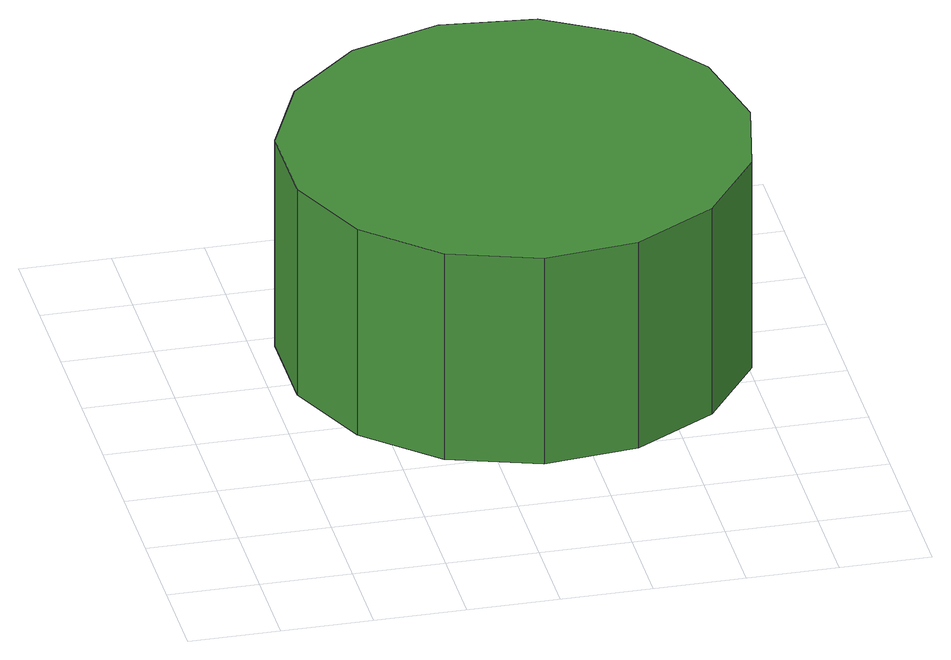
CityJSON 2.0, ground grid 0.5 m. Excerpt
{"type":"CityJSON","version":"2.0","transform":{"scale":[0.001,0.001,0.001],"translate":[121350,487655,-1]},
"CityObjects":{
"tree1":{"type":"SolitaryVegetationObject","attributes":{"function":"something"},"geometry":[{"type":"MultiSurface","lod":"1","boundaries":[[[0,1,2,3,4,5,6,7,8,9,10,11,12,13,14]],[[15,16,17,18,19,20,21,22,23,24,25,26,27,28,29]],[[0,29,28,1]],[[1,28,27,2]],[[2,27,26,3]],[[3,26,25,4]],[[4,25,24,5]],[[5,24,23,6]],[[6,23,22,7]],[[7,22,21,8]],[[8,21,20,9]],[[9,20,19,10]],[[10,19,18,11]],[[11,18,17,12]],[[12,17,16,13]],[[13,16,15,14]],[[14,15,29,0]]]}]}
},
"vertices":[
[3124,2152,2012],[3015,2665,2012],[2707,3089,2012],[2253,3351,2012],[1732,3406,2012],[1233,3244,2012],[844,2893,2012],[630,2414,2012],[630,1890,2012],[844,1412,2012],[1233,1061,2012],[1732,899,2012],[2253,954,2012],[2707,1216,2012],[3015,1640,2012],[3015,1640,769],[2707,1216,769],[2253,954,769],[1732,899,769],[1233,1061,769],[844,1412,769],[630,1890,769],[630,2414,769],[844,2893,769],[1233,3244,769],[1732,3406,769],[2253,3351,769],[2707,3089,769],[3015,2665,769],[3124,2152,769]
]}
